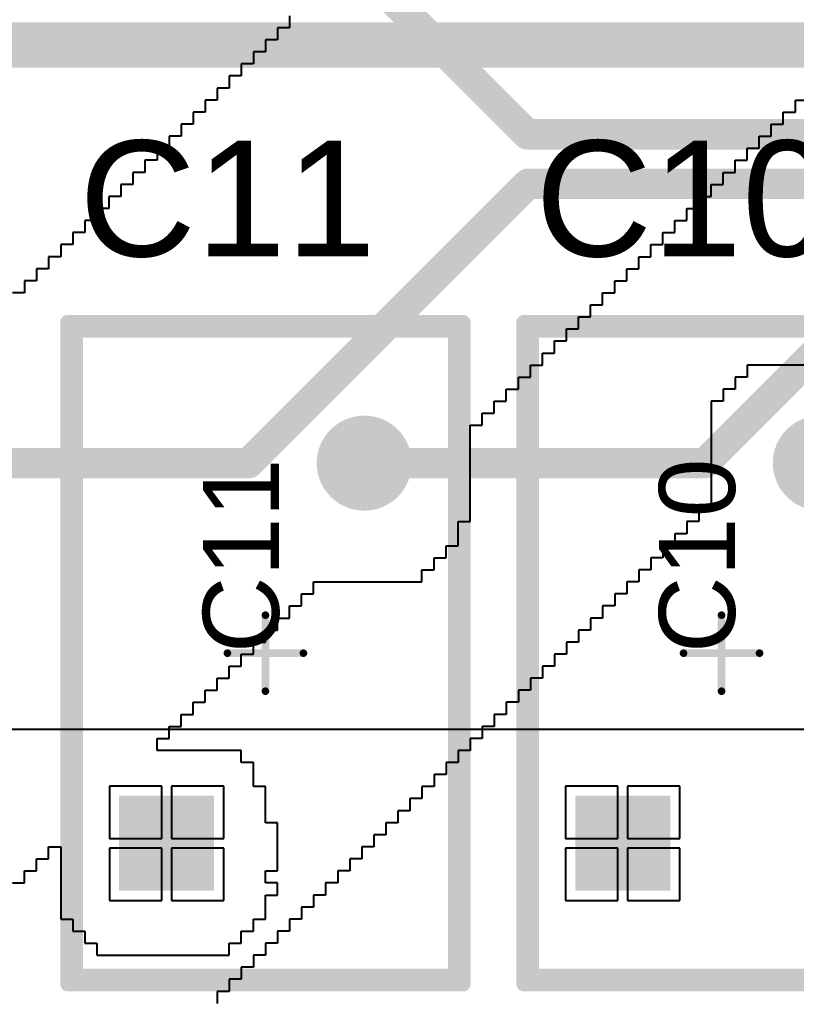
# Model space of a CAD drawing. Header units: inches. Extents: x 1.37 to 7.44, y 1.69 to 5.2.
# Drawn here: x 4.282 to 4.684, y 3.798 to 4.305 of the extents above; entities that cross this region are included whole.
import ezdxf

# ---------------------------------------------------------------- set-up
doc = ezdxf.new("R2010")
doc.units = ezdxf.units.IN
doc.header["$MEASUREMENT"] = 0
for name, color, linetype in [('Bottom Layer', 5, 'Continuous'), ('Bottom Overlay', 54, 'Continuous'), ('Bottom Solder', 6, 'Continuous'), ('Multi-Layer', 9, 'Continuous'), ('Pad Holes', 156, 'Continuous'), ('Top 3D Body', 56, 'Continuous'), ('Top Assembly', 56, 'Continuous'), ('Top Component Center', 56, 'Continuous'), ('Top Courtyard', 56, 'Continuous'), ('Top Layer', 1, 'Continuous'), ('Top Overlay', 2, 'Continuous'), ('Top Solder', 216, 'Continuous')]:
    doc.layers.add(name, color=color, linetype=linetype)
doc.styles.add('Arial', font='', dxfattribs={"height": 0.2})
doc.styles.get('Arial').set_extended_font_data('Arial')

# ---------------------------------------------------------------- blocks, each defined once
blk = doc.blocks.new('FP_F471K33Y5RP6UK5R_MFG_56')
at = {"layer": 'Bottom Layer'}
blk.add_hatch(color=5, dxfattribs=at).paths.add_polyline_path([(-0.12303, 0.07579), (-0.07382, 0.07579), (-0.07382, 0.02657), (-0.12303, 0.02657)])
h = blk.add_hatch(color=5, dxfattribs=at)
edge = h.paths.add_edge_path()
edge.add_arc((0.09843, -0.05118), 0.02461, 0, 360)
at = {"layer": 'Bottom Solder'}
blk.add_hatch(color=6, dxfattribs=at).paths.add_polyline_path([(-0.12303, 0.07579), (-0.07382, 0.07579), (-0.07382, 0.02657), (-0.12303, 0.02657)])
h = blk.add_hatch(color=6, dxfattribs=at)
edge = h.paths.add_edge_path()
edge.add_arc((0.09843, -0.05118), 0.02461, 0, 360)
at = {"layer": 'Multi-Layer'}
blk.add_hatch(color=9, dxfattribs=at).paths.add_polyline_path([(-0.12303, 0.07579), (-0.07382, 0.07579), (-0.07382, 0.02657), (-0.12303, 0.02657)])
h = blk.add_hatch(color=9, dxfattribs=at)
edge = h.paths.add_edge_path()
edge.add_arc((0.09843, -0.05118), 0.02461, 0, 360)
at = {"layer": 'Pad Holes'}
h = blk.add_hatch(color=7, dxfattribs=at)
edge = h.paths.add_edge_path()
edge.add_arc((-0.09843, 0.05118), 0.01476, 0, 360)
h = blk.add_hatch(color=7, dxfattribs=at)
edge = h.paths.add_edge_path()
edge.add_arc((0.09843, -0.05118), 0.01476, 0, 360)
at = {"layer": 'Top Layer'}
blk.add_hatch(color=1, dxfattribs=at).paths.add_polyline_path([(-0.12303, 0.07579), (-0.07382, 0.07579), (-0.07382, 0.02657), (-0.12303, 0.02657)])
h = blk.add_hatch(color=1, dxfattribs=at)
edge = h.paths.add_edge_path()
edge.add_arc((0.09843, -0.05118), 0.02461, 0, 360)
at = {"layer": 'Top Solder'}
blk.add_hatch(color=216, dxfattribs=at).paths.add_polyline_path([(-0.12303, 0.07579), (-0.07382, 0.07579), (-0.07382, 0.02657), (-0.12303, 0.02657)])
h = blk.add_hatch(color=216, dxfattribs=at)
edge = h.paths.add_edge_path()
edge.add_arc((0.09843, -0.05118), 0.02461, 0, 360)
at = {"layer": 'Top 3D Body'}
for points in [[(-0.16732, 0.09843, 0.00787, 0.00787, 0), (-0.16732, -0.09843, 0.00787, 0.00787, 0)], [(-0.16732, 0.09843, 0.00787, 0.00787, 0), (0.16732, 0.09843, 0.00787, 0.00787, 0)], [(0.16732, 0.09843, 0.00787, 0.00787, 0), (0.16732, -0.09843, 0.00787, 0.00787, 0)], [(-0.16732, -0.09843, 0.00787, 0.00787, 0), (0.16732, -0.09843, 0.00787, 0.00787, 0)]]:
    blk.add_lwpolyline(points, format="xyseb", dxfattribs=at)
for points in [[(-0.16929, 0.09843, 0.00394, 0.00394, 1), (-0.16535, 0.09843, 0.00394, 0.00394, 1)], [(-0.16929, 0.09843, 0.00394, 0.00394, 1), (-0.16535, 0.09843, 0.00394, 0.00394, 1)], [(0.16535, 0.09843, 0.00394, 0.00394, 1), (0.16929, 0.09843, 0.00394, 0.00394, 1)], [(0.16535, 0.09843, 0.00394, 0.00394, 1), (0.16929, 0.09843, 0.00394, 0.00394, 1)], [(-0.16929, -0.09843, 0.00394, 0.00394, 1), (-0.16535, -0.09843, 0.00394, 0.00394, 1)], [(-0.16929, -0.09843, 0.00394, 0.00394, 1), (-0.16535, -0.09843, 0.00394, 0.00394, 1)], [(0.16535, -0.09843, 0.00394, 0.00394, 1), (0.16929, -0.09843, 0.00394, 0.00394, 1)], [(0.16535, -0.09843, 0.00394, 0.00394, 1), (0.16929, -0.09843, 0.00394, 0.00394, 1)]]:
    blk.add_lwpolyline(points, format="xyseb", close=True, dxfattribs=at)
at = {"layer": 'Top Assembly'}
for points in [[(-0.17126, 0.10236, 0.00787, 0.00787, 0), (-0.17126, -0.10236, 0.00787, 0.00787, 0)], [(-0.17126, 0.10236, 0.00787, 0.00787, 0), (0.17126, 0.10236, 0.00787, 0.00787, 0)], [(0.17126, 0.10236, 0.00787, 0.00787, 0), (0.17126, -0.10236, 0.00787, 0.00787, 0)], [(-0.17126, -0.10236, 0.00787, 0.00787, 0), (0.17126, -0.10236, 0.00787, 0.00787, 0)]]:
    blk.add_lwpolyline(points, format="xyseb", dxfattribs=at)
for points in [[(-0.17323, 0.10236, 0.00394, 0.00394, 1), (-0.16929, 0.10236, 0.00394, 0.00394, 1)], [(-0.17323, 0.10236, 0.00394, 0.00394, 1), (-0.16929, 0.10236, 0.00394, 0.00394, 1)], [(0.16929, 0.10236, 0.00394, 0.00394, 1), (0.17323, 0.10236, 0.00394, 0.00394, 1)], [(0.16929, 0.10236, 0.00394, 0.00394, 1), (0.17323, 0.10236, 0.00394, 0.00394, 1)], [(-0.17323, -0.10236, 0.00394, 0.00394, 1), (-0.16929, -0.10236, 0.00394, 0.00394, 1)], [(-0.17323, -0.10236, 0.00394, 0.00394, 1), (-0.16929, -0.10236, 0.00394, 0.00394, 1)], [(0.16929, -0.10236, 0.00394, 0.00394, 1), (0.17323, -0.10236, 0.00394, 0.00394, 1)], [(0.16929, -0.10236, 0.00394, 0.00394, 1), (0.17323, -0.10236, 0.00394, 0.00394, 1)]]:
    blk.add_lwpolyline(points, format="xyseb", close=True, dxfattribs=at)
at = {"layer": 'Top Component Center'}
for points in [[(0, 0.01969, 0.00394, 0.00394, 0), (0, -0.01969, 0.00394, 0.00394, 0)], [(-0.01969, 0, 0.00394, 0.00394, 0), (0.01969, 0, 0.00394, 0.00394, 0)]]:
    blk.add_lwpolyline(points, format="xyseb", dxfattribs=at)
for points in [[(-0.00098, 0.01969, 0.00197, 0.00197, 1), (0.00098, 0.01969, 0.00197, 0.00197, 1)], [(-0.02067, 0, 0.00197, 0.00197, 1), (-0.0187, 0, 0.00197, 0.00197, 1)], [(0.0187, 0, 0.00197, 0.00197, 1), (0.02067, 0, 0.00197, 0.00197, 1)], [(-0.00098, -0.01969, 0.00197, 0.00197, 1), (0.00098, -0.01969, 0.00197, 0.00197, 1)]]:
    blk.add_lwpolyline(points, format="xyseb", close=True, dxfattribs=at)
at = {"layer": 'Top Courtyard'}
for points in [[(-0.17126, 0.10236, 0.00787, 0.00787, 0), (-0.17126, -0.10236, 0.00787, 0.00787, 0)], [(-0.17126, 0.10236, 0.00787, 0.00787, 0), (0.17126, 0.10236, 0.00787, 0.00787, 0)], [(0.17126, 0.10236, 0.00787, 0.00787, 0), (0.17126, -0.10236, 0.00787, 0.00787, 0)], [(-0.17126, -0.10236, 0.00787, 0.00787, 0), (0.17126, -0.10236, 0.00787, 0.00787, 0)]]:
    blk.add_lwpolyline(points, format="xyseb", dxfattribs=at)
for points in [[(-0.17323, 0.10236, 0.00394, 0.00394, 1), (-0.16929, 0.10236, 0.00394, 0.00394, 1)], [(-0.17323, 0.10236, 0.00394, 0.00394, 1), (-0.16929, 0.10236, 0.00394, 0.00394, 1)], [(0.16929, 0.10236, 0.00394, 0.00394, 1), (0.17323, 0.10236, 0.00394, 0.00394, 1)], [(0.16929, 0.10236, 0.00394, 0.00394, 1), (0.17323, 0.10236, 0.00394, 0.00394, 1)], [(-0.17323, -0.10236, 0.00394, 0.00394, 1), (-0.16929, -0.10236, 0.00394, 0.00394, 1)], [(-0.17323, -0.10236, 0.00394, 0.00394, 1), (-0.16929, -0.10236, 0.00394, 0.00394, 1)], [(0.16929, -0.10236, 0.00394, 0.00394, 1), (0.17323, -0.10236, 0.00394, 0.00394, 1)], [(0.16929, -0.10236, 0.00394, 0.00394, 1), (0.17323, -0.10236, 0.00394, 0.00394, 1)]]:
    blk.add_lwpolyline(points, format="xyseb", close=True, dxfattribs=at)
at = {"layer": 'Top Overlay'}
for points in [[(-0.16732, 0.09843, 0.00787, 0.00787, 0), (-0.16732, -0.09843, 0.00787, 0.00787, 0)], [(-0.16732, 0.09843, 0.00787, 0.00787, 0), (0.16732, 0.09843, 0.00787, 0.00787, 0)], [(0.16732, 0.09843, 0.00787, 0.00787, 0), (0.16732, -0.09843, 0.00787, 0.00787, 0)], [(-0.16732, -0.09843, 0.00787, 0.00787, 0), (0.16732, -0.09843, 0.00787, 0.00787, 0)]]:
    blk.add_lwpolyline(points, format="xyseb", dxfattribs=at)
for points in [[(-0.16929, 0.09843, 0.00394, 0.00394, 1), (-0.16535, 0.09843, 0.00394, 0.00394, 1)], [(-0.16929, 0.09843, 0.00394, 0.00394, 1), (-0.16535, 0.09843, 0.00394, 0.00394, 1)], [(0.16535, 0.09843, 0.00394, 0.00394, 1), (0.16929, 0.09843, 0.00394, 0.00394, 1)], [(0.16535, 0.09843, 0.00394, 0.00394, 1), (0.16929, 0.09843, 0.00394, 0.00394, 1)], [(-0.16929, -0.09843, 0.00394, 0.00394, 1), (-0.16535, -0.09843, 0.00394, 0.00394, 1)], [(-0.16929, -0.09843, 0.00394, 0.00394, 1), (-0.16535, -0.09843, 0.00394, 0.00394, 1)], [(0.16535, -0.09843, 0.00394, 0.00394, 1), (0.16929, -0.09843, 0.00394, 0.00394, 1)], [(0.16535, -0.09843, 0.00394, 0.00394, 1), (0.16929, -0.09843, 0.00394, 0.00394, 1)]]:
    blk.add_lwpolyline(points, format="xyseb", close=True, dxfattribs=at)
at = {"layer": 'Top Assembly', "style": 'Arial'}
blk.add_text('C11', height=0.03937, dxfattribs=at).set_placement((0, -0.00697))
blk = doc.blocks.new('FP_F471K33Y5RP6UK5R_MFG_57')
at = {"layer": 'Bottom Layer'}
blk.add_hatch(color=5, dxfattribs=at).paths.add_polyline_path([(-0.12303, 0.07579), (-0.07382, 0.07579), (-0.07382, 0.02657), (-0.12303, 0.02657)])
h = blk.add_hatch(color=5, dxfattribs=at)
edge = h.paths.add_edge_path()
edge.add_arc((0.09843, -0.05118), 0.02461, 0, 360)
at = {"layer": 'Bottom Solder'}
blk.add_hatch(color=6, dxfattribs=at).paths.add_polyline_path([(-0.12303, 0.07579), (-0.07382, 0.07579), (-0.07382, 0.02657), (-0.12303, 0.02657)])
h = blk.add_hatch(color=6, dxfattribs=at)
edge = h.paths.add_edge_path()
edge.add_arc((0.09843, -0.05118), 0.02461, 0, 360)
at = {"layer": 'Multi-Layer'}
blk.add_hatch(color=9, dxfattribs=at).paths.add_polyline_path([(-0.12303, 0.07579), (-0.07382, 0.07579), (-0.07382, 0.02657), (-0.12303, 0.02657)])
h = blk.add_hatch(color=9, dxfattribs=at)
edge = h.paths.add_edge_path()
edge.add_arc((0.09843, -0.05118), 0.02461, 0, 360)
at = {"layer": 'Pad Holes'}
h = blk.add_hatch(color=7, dxfattribs=at)
edge = h.paths.add_edge_path()
edge.add_arc((-0.09843, 0.05118), 0.01476, 0, 360)
h = blk.add_hatch(color=7, dxfattribs=at)
edge = h.paths.add_edge_path()
edge.add_arc((0.09843, -0.05118), 0.01476, 0, 360)
at = {"layer": 'Top Layer'}
blk.add_hatch(color=1, dxfattribs=at).paths.add_polyline_path([(-0.12303, 0.07579), (-0.07382, 0.07579), (-0.07382, 0.02657), (-0.12303, 0.02657)])
h = blk.add_hatch(color=1, dxfattribs=at)
edge = h.paths.add_edge_path()
edge.add_arc((0.09843, -0.05118), 0.02461, 0, 360)
at = {"layer": 'Top Solder'}
blk.add_hatch(color=216, dxfattribs=at).paths.add_polyline_path([(-0.12303, 0.07579), (-0.07382, 0.07579), (-0.07382, 0.02657), (-0.12303, 0.02657)])
h = blk.add_hatch(color=216, dxfattribs=at)
edge = h.paths.add_edge_path()
edge.add_arc((0.09843, -0.05118), 0.02461, 0, 360)
at = {"layer": 'Top 3D Body'}
for points in [[(-0.16732, 0.09843, 0.00787, 0.00787, 0), (-0.16732, -0.09843, 0.00787, 0.00787, 0)], [(-0.16732, 0.09843, 0.00787, 0.00787, 0), (0.16732, 0.09843, 0.00787, 0.00787, 0)], [(0.16732, 0.09843, 0.00787, 0.00787, 0), (0.16732, -0.09843, 0.00787, 0.00787, 0)], [(-0.16732, -0.09843, 0.00787, 0.00787, 0), (0.16732, -0.09843, 0.00787, 0.00787, 0)]]:
    blk.add_lwpolyline(points, format="xyseb", dxfattribs=at)
for points in [[(-0.16929, 0.09843, 0.00394, 0.00394, 1), (-0.16535, 0.09843, 0.00394, 0.00394, 1)], [(-0.16929, 0.09843, 0.00394, 0.00394, 1), (-0.16535, 0.09843, 0.00394, 0.00394, 1)], [(0.16535, 0.09843, 0.00394, 0.00394, 1), (0.16929, 0.09843, 0.00394, 0.00394, 1)], [(0.16535, 0.09843, 0.00394, 0.00394, 1), (0.16929, 0.09843, 0.00394, 0.00394, 1)], [(-0.16929, -0.09843, 0.00394, 0.00394, 1), (-0.16535, -0.09843, 0.00394, 0.00394, 1)], [(-0.16929, -0.09843, 0.00394, 0.00394, 1), (-0.16535, -0.09843, 0.00394, 0.00394, 1)], [(0.16535, -0.09843, 0.00394, 0.00394, 1), (0.16929, -0.09843, 0.00394, 0.00394, 1)], [(0.16535, -0.09843, 0.00394, 0.00394, 1), (0.16929, -0.09843, 0.00394, 0.00394, 1)]]:
    blk.add_lwpolyline(points, format="xyseb", close=True, dxfattribs=at)
at = {"layer": 'Top Assembly'}
for points in [[(-0.17126, 0.10236, 0.00787, 0.00787, 0), (-0.17126, -0.10236, 0.00787, 0.00787, 0)], [(-0.17126, 0.10236, 0.00787, 0.00787, 0), (0.17126, 0.10236, 0.00787, 0.00787, 0)], [(0.17126, 0.10236, 0.00787, 0.00787, 0), (0.17126, -0.10236, 0.00787, 0.00787, 0)], [(-0.17126, -0.10236, 0.00787, 0.00787, 0), (0.17126, -0.10236, 0.00787, 0.00787, 0)]]:
    blk.add_lwpolyline(points, format="xyseb", dxfattribs=at)
for points in [[(-0.17323, 0.10236, 0.00394, 0.00394, 1), (-0.16929, 0.10236, 0.00394, 0.00394, 1)], [(-0.17323, 0.10236, 0.00394, 0.00394, 1), (-0.16929, 0.10236, 0.00394, 0.00394, 1)], [(0.16929, 0.10236, 0.00394, 0.00394, 1), (0.17323, 0.10236, 0.00394, 0.00394, 1)], [(0.16929, 0.10236, 0.00394, 0.00394, 1), (0.17323, 0.10236, 0.00394, 0.00394, 1)], [(-0.17323, -0.10236, 0.00394, 0.00394, 1), (-0.16929, -0.10236, 0.00394, 0.00394, 1)], [(-0.17323, -0.10236, 0.00394, 0.00394, 1), (-0.16929, -0.10236, 0.00394, 0.00394, 1)], [(0.16929, -0.10236, 0.00394, 0.00394, 1), (0.17323, -0.10236, 0.00394, 0.00394, 1)], [(0.16929, -0.10236, 0.00394, 0.00394, 1), (0.17323, -0.10236, 0.00394, 0.00394, 1)]]:
    blk.add_lwpolyline(points, format="xyseb", close=True, dxfattribs=at)
at = {"layer": 'Top Component Center'}
for points in [[(0, 0.01969, 0.00394, 0.00394, 0), (0, -0.01969, 0.00394, 0.00394, 0)], [(-0.01969, 0, 0.00394, 0.00394, 0), (0.01969, 0, 0.00394, 0.00394, 0)]]:
    blk.add_lwpolyline(points, format="xyseb", dxfattribs=at)
for points in [[(-0.00098, 0.01969, 0.00197, 0.00197, 1), (0.00098, 0.01969, 0.00197, 0.00197, 1)], [(-0.02067, 0, 0.00197, 0.00197, 1), (-0.0187, 0, 0.00197, 0.00197, 1)], [(0.0187, 0, 0.00197, 0.00197, 1), (0.02067, 0, 0.00197, 0.00197, 1)], [(-0.00098, -0.01969, 0.00197, 0.00197, 1), (0.00098, -0.01969, 0.00197, 0.00197, 1)]]:
    blk.add_lwpolyline(points, format="xyseb", close=True, dxfattribs=at)
at = {"layer": 'Top Courtyard'}
for points in [[(-0.17126, 0.10236, 0.00787, 0.00787, 0), (-0.17126, -0.10236, 0.00787, 0.00787, 0)], [(-0.17126, 0.10236, 0.00787, 0.00787, 0), (0.17126, 0.10236, 0.00787, 0.00787, 0)], [(0.17126, 0.10236, 0.00787, 0.00787, 0), (0.17126, -0.10236, 0.00787, 0.00787, 0)], [(-0.17126, -0.10236, 0.00787, 0.00787, 0), (0.17126, -0.10236, 0.00787, 0.00787, 0)]]:
    blk.add_lwpolyline(points, format="xyseb", dxfattribs=at)
for points in [[(-0.17323, 0.10236, 0.00394, 0.00394, 1), (-0.16929, 0.10236, 0.00394, 0.00394, 1)], [(-0.17323, 0.10236, 0.00394, 0.00394, 1), (-0.16929, 0.10236, 0.00394, 0.00394, 1)], [(0.16929, 0.10236, 0.00394, 0.00394, 1), (0.17323, 0.10236, 0.00394, 0.00394, 1)], [(0.16929, 0.10236, 0.00394, 0.00394, 1), (0.17323, 0.10236, 0.00394, 0.00394, 1)], [(-0.17323, -0.10236, 0.00394, 0.00394, 1), (-0.16929, -0.10236, 0.00394, 0.00394, 1)], [(-0.17323, -0.10236, 0.00394, 0.00394, 1), (-0.16929, -0.10236, 0.00394, 0.00394, 1)], [(0.16929, -0.10236, 0.00394, 0.00394, 1), (0.17323, -0.10236, 0.00394, 0.00394, 1)], [(0.16929, -0.10236, 0.00394, 0.00394, 1), (0.17323, -0.10236, 0.00394, 0.00394, 1)]]:
    blk.add_lwpolyline(points, format="xyseb", close=True, dxfattribs=at)
at = {"layer": 'Top Overlay'}
for points in [[(-0.16732, 0.09843, 0.00787, 0.00787, 0), (-0.16732, -0.09843, 0.00787, 0.00787, 0)], [(-0.16732, 0.09843, 0.00787, 0.00787, 0), (0.16732, 0.09843, 0.00787, 0.00787, 0)], [(0.16732, 0.09843, 0.00787, 0.00787, 0), (0.16732, -0.09843, 0.00787, 0.00787, 0)], [(-0.16732, -0.09843, 0.00787, 0.00787, 0), (0.16732, -0.09843, 0.00787, 0.00787, 0)]]:
    blk.add_lwpolyline(points, format="xyseb", dxfattribs=at)
for points in [[(-0.16929, 0.09843, 0.00394, 0.00394, 1), (-0.16535, 0.09843, 0.00394, 0.00394, 1)], [(-0.16929, 0.09843, 0.00394, 0.00394, 1), (-0.16535, 0.09843, 0.00394, 0.00394, 1)], [(0.16535, 0.09843, 0.00394, 0.00394, 1), (0.16929, 0.09843, 0.00394, 0.00394, 1)], [(0.16535, 0.09843, 0.00394, 0.00394, 1), (0.16929, 0.09843, 0.00394, 0.00394, 1)], [(-0.16929, -0.09843, 0.00394, 0.00394, 1), (-0.16535, -0.09843, 0.00394, 0.00394, 1)], [(-0.16929, -0.09843, 0.00394, 0.00394, 1), (-0.16535, -0.09843, 0.00394, 0.00394, 1)], [(0.16535, -0.09843, 0.00394, 0.00394, 1), (0.16929, -0.09843, 0.00394, 0.00394, 1)], [(0.16535, -0.09843, 0.00394, 0.00394, 1), (0.16929, -0.09843, 0.00394, 0.00394, 1)]]:
    blk.add_lwpolyline(points, format="xyseb", close=True, dxfattribs=at)
at = {"layer": 'Top Assembly', "style": 'Arial'}
blk.add_text('C10', height=0.03937, dxfattribs=at).set_placement((0, -0.00697))

msp = doc.modelspace()

# ---------------------------------------------------------------- linework, layer by layer
at = {"layer": 'Bottom Layer'}
for points in [[(4.40945, 4.38071, 0.01575, 0.01575, 0), (4.54508, 4.24508, 0.01575, 0.01575, 0)], [(4.54508, 4.24508, 0.01575, 0.01575, 0), (5.83366, 4.24508, 0.01575, 0.01575, 0)], [(4.40078, 4.0748, 0.01575, 0.01575, 0), (4.54546, 4.21949, 0.01575, 0.01575, 0)], [(4.54546, 4.21949, 0.01575, 0.01575, 0), (5.46544, 4.21949, 0.01575, 0.01575, 0)], [(4.637, 4.0748, 0.01575, 0.01575, 0), (4.75609, 4.1939, 0.01575, 0.01575, 0)], [(4.22441, 4.0748, 0.01575, 0.01575, 0), (4.40078, 4.0748, 0.01575, 0.01575, 0)], [(4.46063, 4.0748, 0.01575, 0.01575, 0), (4.637, 4.0748, 0.01575, 0.01575, 0)]]:
    msp.add_lwpolyline(points, format="xyseb", dxfattribs=at)
for points in [[(4.54114, 4.24508, 0.00787, 0.00787, 1), (4.54902, 4.24508, 0.00787, 0.00787, 1)], [(4.54114, 4.24508, 0.00787, 0.00787, 1), (4.54902, 4.24508, 0.00787, 0.00787, 1)], [(4.54152, 4.21949, 0.00787, 0.00787, 1), (4.5494, 4.21949, 0.00787, 0.00787, 1)], [(4.54152, 4.21949, 0.00787, 0.00787, 1), (4.5494, 4.21949, 0.00787, 0.00787, 1)], [(4.39684, 4.0748, 0.00787, 0.00787, 1), (4.40471, 4.0748, 0.00787, 0.00787, 1)], [(4.39684, 4.0748, 0.00787, 0.00787, 1), (4.40471, 4.0748, 0.00787, 0.00787, 1)], [(4.45669, 4.0748, 0.00787, 0.00787, 1), (4.46457, 4.0748, 0.00787, 0.00787, 1)], [(4.63306, 4.0748, 0.00787, 0.00787, 1), (4.64093, 4.0748, 0.00787, 0.00787, 1)], [(4.63306, 4.0748, 0.00787, 0.00787, 1), (4.64093, 4.0748, 0.00787, 0.00787, 1)]]:
    msp.add_lwpolyline(points, format="xyseb", close=True, dxfattribs=at)
at = {"layer": 'Bottom Overlay'}
for p, q in [((4.42192, 4.30649), (4.42192, 4.30025)), ((4.42192, 4.30025), (4.41569, 4.30025)), ((4.41569, 4.30025), (4.41569, 4.29401)), ((4.41569, 4.29401), (4.40945, 4.29401)), ((4.40945, 4.29401), (4.40945, 4.28777)), ((4.40945, 4.28777), (4.40321, 4.28777)), ((4.40321, 4.28777), (4.40321, 4.28154)), ((4.40321, 4.28154), (4.39697, 4.28154)), ((4.39697, 4.28154), (4.39697, 4.2753)), ((4.39697, 4.2753), (4.39074, 4.2753)), ((4.39074, 4.2753), (4.39074, 4.26906)), ((4.39074, 4.26906), (4.3845, 4.26906)), ((4.3845, 4.26906), (4.3845, 4.26282)), ((4.3845, 4.26282), (4.37826, 4.26282)), ((4.37826, 4.26282), (4.37826, 4.25659)), ((4.68391, 4.25659), (4.68391, 4.26282)), ((4.68391, 4.26282), (4.69014, 4.26282)), ((4.37826, 4.25659), (4.37202, 4.25659)), ((4.37202, 4.25659), (4.37202, 4.25035)), ((4.67767, 4.25035), (4.67767, 4.25659)), ((4.67767, 4.25659), (4.68391, 4.25659)), ((4.37202, 4.25035), (4.36579, 4.25035)), ((4.36579, 4.25035), (4.36579, 4.24411)), ((4.67143, 4.24411), (4.67143, 4.25035)), ((4.67143, 4.25035), (4.67767, 4.25035)), ((4.36579, 4.24411), (4.35955, 4.24411)), ((4.35955, 4.24411), (4.35955, 4.23787)), ((4.66519, 4.23787), (4.66519, 4.24411)), ((4.66519, 4.24411), (4.67143, 4.24411)), ((4.35955, 4.23787), (4.35331, 4.23787)), ((4.35331, 4.23787), (4.35331, 4.23164)), ((4.65895, 4.23164), (4.65895, 4.23787)), ((4.65895, 4.23787), (4.66519, 4.23787)), ((4.35331, 4.23164), (4.34707, 4.23164)), ((4.34707, 4.23164), (4.34707, 4.2254)), ((4.65272, 4.2254), (4.65272, 4.23164)), ((4.65272, 4.23164), (4.65895, 4.23164)), ((4.34707, 4.2254), (4.34083, 4.2254)), ((4.34083, 4.2254), (4.34083, 4.21916)), ((4.64648, 4.21916), (4.64648, 4.2254)), ((4.64648, 4.2254), (4.65272, 4.2254)), ((4.34083, 4.21916), (4.3346, 4.21916)), ((4.3346, 4.21916), (4.3346, 4.21292)), ((4.64024, 4.21292), (4.64024, 4.21916)), ((4.64024, 4.21916), (4.64648, 4.21916)), ((4.3346, 4.21292), (4.32836, 4.21292)), ((4.32836, 4.21292), (4.32836, 4.20668)), ((4.634, 4.20668), (4.634, 4.21292)), ((4.634, 4.21292), (4.64024, 4.21292)), ((4.32836, 4.20668), (4.32212, 4.20668)), ((4.32212, 4.20668), (4.32212, 4.20045)), ((4.62777, 4.20045), (4.62777, 4.20668)), ((4.62777, 4.20668), (4.634, 4.20668)), ((4.32212, 4.20045), (4.31588, 4.20045)), ((4.31588, 4.20045), (4.31588, 4.19421)), ((4.62153, 4.19421), (4.62153, 4.20045)), ((4.62153, 4.20045), (4.62777, 4.20045)), ((4.31588, 4.19421), (4.30965, 4.19421)), ((4.30965, 4.19421), (4.30965, 4.18797)), ((4.61529, 4.18797), (4.61529, 4.19421)), ((4.61529, 4.19421), (4.62153, 4.19421)), ((4.30965, 4.18797), (4.30341, 4.18797)), ((4.30341, 4.18797), (4.30341, 4.18173)), ((4.60905, 4.18173), (4.60905, 4.18797)), ((4.60905, 4.18797), (4.61529, 4.18797)), ((4.30341, 4.18173), (4.29717, 4.18173)), ((4.29717, 4.18173), (4.29717, 4.1755)), ((4.60282, 4.1755), (4.60282, 4.18173)), ((4.60282, 4.18173), (4.60905, 4.18173)), ((4.29717, 4.1755), (4.29093, 4.1755)), ((4.29093, 4.1755), (4.29093, 4.16926)), ((4.59658, 4.16926), (4.59658, 4.1755)), ((4.59658, 4.1755), (4.60282, 4.1755)), ((4.29093, 4.16926), (4.2847, 4.16926)), ((4.2847, 4.16926), (4.2847, 4.16302)), ((4.59034, 4.16302), (4.59034, 4.16926)), ((4.59034, 4.16926), (4.59658, 4.16926)), ((4.2847, 4.16302), (4.27846, 4.16302)), ((4.5841, 4.15678), (4.5841, 4.16302)), ((4.5841, 4.16302), (4.59034, 4.16302)), ((4.57787, 4.15055), (4.57787, 4.15678)), ((4.57787, 4.15678), (4.5841, 4.15678)), ((4.57163, 4.14431), (4.57163, 4.15055)), ((4.57163, 4.15055), (4.57787, 4.15055)), ((4.56539, 4.13807), (4.56539, 4.14431)), ((4.56539, 4.14431), (4.57163, 4.14431)), ((4.55915, 4.13183), (4.55915, 4.13807)), ((4.55915, 4.13807), (4.56539, 4.13807)), ((4.55291, 4.1256), (4.55291, 4.13183)), ((4.55291, 4.13183), (4.55915, 4.13183)), ((4.54668, 4.11936), (4.54668, 4.1256)), ((4.54668, 4.1256), (4.55291, 4.1256)), ((4.71509, 4.1256), (4.65895, 4.1256)), ((4.65895, 4.1256), (4.65895, 4.11936)), ((4.54044, 4.11312), (4.54044, 4.11936)), ((4.54044, 4.11936), (4.54668, 4.11936)), ((4.65895, 4.11936), (4.65272, 4.11936)), ((4.65272, 4.11936), (4.65272, 4.11312)), ((4.5342, 4.10688), (4.5342, 4.11312)), ((4.5342, 4.11312), (4.54044, 4.11312)), ((4.65272, 4.11312), (4.64648, 4.11312)), ((4.64648, 4.11312), (4.64648, 4.10688)), ((4.52796, 4.10064), (4.52796, 4.10688)), ((4.52796, 4.10688), (4.5342, 4.10688)), ((4.64648, 4.10688), (4.64024, 4.10688)), ((4.64024, 4.10688), (4.64024, 4.05074)), ((4.52173, 4.09441), (4.52173, 4.10064)), ((4.52173, 4.10064), (4.52796, 4.10064)), ((4.51549, 4.04451), (4.51549, 4.09441)), ((4.51549, 4.09441), (4.52173, 4.09441)), ((4.64024, 4.05074), (4.634, 4.05074)), ((4.634, 4.05074), (4.634, 4.04451)), ((4.50925, 4.03203), (4.50925, 4.04451)), ((4.50925, 4.04451), (4.51549, 4.04451)), ((4.634, 4.04451), (4.62777, 4.04451)), ((4.62777, 4.04451), (4.62777, 4.03827)), ((4.62777, 4.03827), (4.62153, 4.03827)), ((4.62153, 4.03827), (4.62153, 4.03203)), ((4.50301, 4.02579), (4.50301, 4.03203)), ((4.50301, 4.03203), (4.50925, 4.03203)), ((4.62153, 4.03203), (4.61529, 4.03203)), ((4.61529, 4.03203), (4.61529, 4.02579)), ((4.49678, 4.01956), (4.49678, 4.02579)), ((4.49678, 4.02579), (4.50301, 4.02579)), ((4.61529, 4.02579), (4.60905, 4.02579)), ((4.60905, 4.02579), (4.60905, 4.01956)), ((4.49054, 4.01332), (4.49054, 4.01956)), ((4.49054, 4.01956), (4.49678, 4.01956)), ((4.60905, 4.01956), (4.60282, 4.01956)), ((4.60282, 4.01956), (4.60282, 4.01332)), ((4.4344, 4.00708), (4.4344, 4.01332)), ((4.4344, 4.01332), (4.49054, 4.01332)), ((4.60282, 4.01332), (4.59658, 4.01332)), ((4.59658, 4.01332), (4.59658, 4.00708)), ((4.42816, 4.00084), (4.42816, 4.00708)), ((4.42816, 4.00708), (4.4344, 4.00708)), ((4.59658, 4.00708), (4.59034, 4.00708)), ((4.59034, 4.00708), (4.59034, 4.00084)), ((4.42192, 3.9946), (4.42192, 4.00084)), ((4.42192, 4.00084), (4.42816, 4.00084)), ((4.59034, 4.00084), (4.5841, 4.00084)), ((4.5841, 4.00084), (4.5841, 3.9946)), ((4.41569, 3.98837), (4.41569, 3.9946)), ((4.41569, 3.9946), (4.42192, 3.9946)), ((4.5841, 3.9946), (4.57787, 3.9946)), ((4.57787, 3.9946), (4.57787, 3.98837)), ((4.40945, 3.98213), (4.40945, 3.98837)), ((4.40945, 3.98837), (4.41569, 3.98837)), ((4.57787, 3.98837), (4.57163, 3.98837)), ((4.57163, 3.98837), (4.57163, 3.98213)), ((4.40321, 3.97589), (4.40321, 3.98213)), ((4.40321, 3.98213), (4.40945, 3.98213)), ((4.57163, 3.98213), (4.56539, 3.98213)), ((4.56539, 3.98213), (4.56539, 3.97589)), ((4.39697, 3.96965), (4.39697, 3.97589)), ((4.39697, 3.97589), (4.40321, 3.97589)), ((4.56539, 3.97589), (4.55915, 3.97589)), ((4.55915, 3.97589), (4.55915, 3.96965)), ((4.39074, 3.96342), (4.39074, 3.96965)), ((4.39074, 3.96965), (4.39697, 3.96965)), ((4.55915, 3.96965), (4.55291, 3.96965)), ((4.55291, 3.96965), (4.55291, 3.96342)), ((4.3845, 3.95718), (4.3845, 3.96342)), ((4.3845, 3.96342), (4.39074, 3.96342)), ((4.55291, 3.96342), (4.54668, 3.96342)), ((4.54668, 3.96342), (4.54668, 3.95718)), ((4.37826, 3.95094), (4.37826, 3.95718)), ((4.37826, 3.95718), (4.3845, 3.95718)), ((4.54668, 3.95718), (4.54044, 3.95718)), ((4.54044, 3.95718), (4.54044, 3.95094)), ((4.37202, 3.9447), (4.37202, 3.95094)), ((4.37202, 3.95094), (4.37826, 3.95094)), ((4.54044, 3.95094), (4.5342, 3.95094)), ((4.5342, 3.95094), (4.5342, 3.9447)), ((4.36579, 3.93847), (4.36579, 3.9447)), ((4.36579, 3.9447), (4.37202, 3.9447)), ((4.5342, 3.9447), (4.52796, 3.9447)), ((4.52796, 3.9447), (4.52796, 3.93847)), ((4.35955, 3.93223), (4.35955, 3.93847)), ((4.35955, 3.93847), (4.36579, 3.93847)), ((4.52796, 3.93847), (4.52173, 3.93847)), ((4.52173, 3.93847), (4.52173, 3.93223)), ((4.35331, 3.92599), (4.35331, 3.93223)), ((4.35331, 3.93223), (4.35955, 3.93223)), ((4.52173, 3.93223), (4.51549, 3.93223)), ((4.51549, 3.93223), (4.51549, 3.92599)), ((4.39697, 3.92599), (4.35331, 3.92599)), ((4.39697, 3.91975), (4.39697, 3.92599)), ((4.51549, 3.92599), (4.50925, 3.92599)), ((4.50925, 3.92599), (4.50925, 3.91975)), ((4.40321, 3.91975), (4.39697, 3.91975)), ((4.40321, 3.90728), (4.40321, 3.91975)), ((4.50925, 3.91975), (4.50301, 3.91975)), ((4.50301, 3.91975), (4.50301, 3.91352)), ((4.50301, 3.91352), (4.49678, 3.91352)), ((4.49678, 3.91352), (4.49678, 3.90728)), ((4.40945, 3.90728), (4.40321, 3.90728)), ((4.40945, 3.88856), (4.40945, 3.90728)), ((4.49678, 3.90728), (4.49054, 3.90728)), ((4.49054, 3.90728), (4.49054, 3.90104)), ((4.49054, 3.90104), (4.4843, 3.90104)), ((4.4843, 3.90104), (4.4843, 3.8948)), ((4.4843, 3.8948), (4.47806, 3.8948)), ((4.47806, 3.8948), (4.47806, 3.88856)), ((4.41569, 3.88856), (4.40945, 3.88856)), ((4.41569, 3.86361), (4.41569, 3.88856)), ((4.47806, 3.88856), (4.47183, 3.88856)), ((4.47183, 3.88856), (4.47183, 3.88233)), ((4.47183, 3.88233), (4.46559, 3.88233)), ((4.46559, 3.88233), (4.46559, 3.87609)), ((4.29717, 3.86985), (4.29717, 3.87609)), ((4.29717, 3.87609), (4.30341, 3.87609)), ((4.30341, 3.87609), (4.30341, 3.83866)), ((4.46559, 3.87609), (4.45935, 3.87609)), ((4.45935, 3.87609), (4.45935, 3.86985)), ((4.29093, 3.86361), (4.29093, 3.86985)), ((4.29093, 3.86985), (4.29717, 3.86985)), ((4.45935, 3.86985), (4.45311, 3.86985)), ((4.45311, 3.86985), (4.45311, 3.86361)), ((4.2847, 3.85738), (4.2847, 3.86361)), ((4.2847, 3.86361), (4.29093, 3.86361)), ((4.40945, 3.85738), (4.40945, 3.86361)), ((4.40945, 3.86361), (4.41569, 3.86361)), ((4.45311, 3.86361), (4.44687, 3.86361)), ((4.44687, 3.86361), (4.44687, 3.85738)), ((4.27846, 3.85738), (4.2847, 3.85738)), ((4.41569, 3.85738), (4.40945, 3.85738)), ((4.41569, 3.85114), (4.41569, 3.85738)), ((4.44687, 3.85738), (4.44064, 3.85738)), ((4.44064, 3.85738), (4.44064, 3.85114)), ((4.40945, 3.83866), (4.40945, 3.85114)), ((4.40945, 3.85114), (4.41569, 3.85114)), ((4.44064, 3.85114), (4.4344, 3.85114)), ((4.4344, 3.85114), (4.4344, 3.8449)), ((4.4344, 3.8449), (4.42816, 3.8449)), ((4.42816, 3.8449), (4.42816, 3.83866)), ((4.30341, 3.83866), (4.30965, 3.83866)), ((4.30965, 3.83866), (4.30965, 3.83243)), ((4.40321, 3.83243), (4.40321, 3.83866)), ((4.40321, 3.83866), (4.40945, 3.83866)), ((4.42816, 3.83866), (4.42192, 3.83866)), ((4.42192, 3.83866), (4.42192, 3.83243)), ((4.30965, 3.83243), (4.31588, 3.83243)), ((4.31588, 3.83243), (4.31588, 3.82619)), ((4.39697, 3.82619), (4.39697, 3.83243)), ((4.39697, 3.83243), (4.40321, 3.83243)), ((4.42192, 3.83243), (4.41569, 3.83243)), ((4.41569, 3.83243), (4.41569, 3.82619)), ((4.31588, 3.82619), (4.32212, 3.82619)), ((4.32212, 3.82619), (4.32212, 3.81995)), ((4.39074, 3.81995), (4.39074, 3.82619)), ((4.39074, 3.82619), (4.39697, 3.82619)), ((4.41569, 3.82619), (4.40945, 3.82619)), ((4.40945, 3.82619), (4.40945, 3.81995)), ((4.32212, 3.81995), (4.39074, 3.81995)), ((4.40945, 3.81995), (4.40321, 3.81995)), ((4.40321, 3.81995), (4.40321, 3.81371)), ((4.40321, 3.81371), (4.39697, 3.81371)), ((4.39697, 3.81371), (4.39697, 3.80748)), ((4.39697, 3.80748), (4.39074, 3.80748)), ((4.39074, 3.80748), (4.39074, 3.80124)), ((4.39074, 3.80124), (4.3845, 3.80124)), ((4.3845, 3.80124), (4.3845, 3.795))]:
    msp.add_line(p, q, dxfattribs=at)
at = {"layer": 'Top Layer'}
for p, q in [((3.98291, 3.93701), (5.46591, 3.93701)), ((4.35577, 3.90756), (4.32866, 3.90756)), ((4.32866, 3.90756), (4.32866, 3.88045)), ((4.35577, 3.88045), (4.35577, 3.90756)), ((4.38787, 3.90756), (4.36077, 3.90756)), ((4.36077, 3.90756), (4.36077, 3.88045)), ((4.38787, 3.88045), (4.38787, 3.90756)), ((4.59199, 3.90756), (4.56488, 3.90756)), ((4.56488, 3.90756), (4.56488, 3.88045)), ((4.59199, 3.88045), (4.59199, 3.90756)), ((4.62409, 3.90756), (4.59699, 3.90756)), ((4.59699, 3.90756), (4.59699, 3.88045)), ((4.62409, 3.88045), (4.62409, 3.90756)), ((4.32866, 3.88045), (4.35577, 3.88045)), ((4.36077, 3.88045), (4.38787, 3.88045)), ((4.56488, 3.88045), (4.59199, 3.88045)), ((4.59699, 3.88045), (4.62409, 3.88045)), ((4.35577, 3.87545), (4.32866, 3.87545)), ((4.32866, 3.87545), (4.32866, 3.84835)), ((4.35577, 3.84835), (4.35577, 3.87545)), ((4.38787, 3.87545), (4.36077, 3.87545)), ((4.36077, 3.87545), (4.36077, 3.84835)), ((4.38787, 3.84835), (4.38787, 3.87545)), ((4.59199, 3.87545), (4.56488, 3.87545)), ((4.56488, 3.87545), (4.56488, 3.84835)), ((4.59199, 3.84835), (4.59199, 3.87545)), ((4.62409, 3.87545), (4.59699, 3.87545)), ((4.59699, 3.87545), (4.59699, 3.84835)), ((4.62409, 3.84835), (4.62409, 3.87545)), ((4.32866, 3.84835), (4.35577, 3.84835)), ((4.36077, 3.84835), (4.38787, 3.84835)), ((4.56488, 3.84835), (4.59199, 3.84835)), ((4.59699, 3.84835), (4.62409, 3.84835))]:
    msp.add_line(p, q, dxfattribs=at)
at = {"layer": 'Top Overlay'}
msp.add_lwpolyline([(3.85827, 4.29134, 0.02362, 0.02362, 0), (5.62992, 4.29134, 0.02362, 0.02362, 0)], format="xyseb", dxfattribs=at)

# ---------------------------------------------------------------- block references
at = {"rotation": 90}
for name, p in [('FP_F471K33Y5RP6UK5R_MFG_56', (4.40945, 3.97638)), ('FP_F471K33Y5RP6UK5R_MFG_57', (4.64567, 3.97638))]:
    msp.add_blockref(name, p, dxfattribs=at)

# ---------------------------------------------------------------- texts
at = {"layer": 'Top Overlay', "style": 'Arial'}
for s, p in [('C11', (4.31295, 4.18188)), ('C10', (4.54917, 4.18188))]:
    msp.add_text(s, height=0.06, dxfattribs=at).set_placement(p)

doc.saveas('drawing.dxf')
